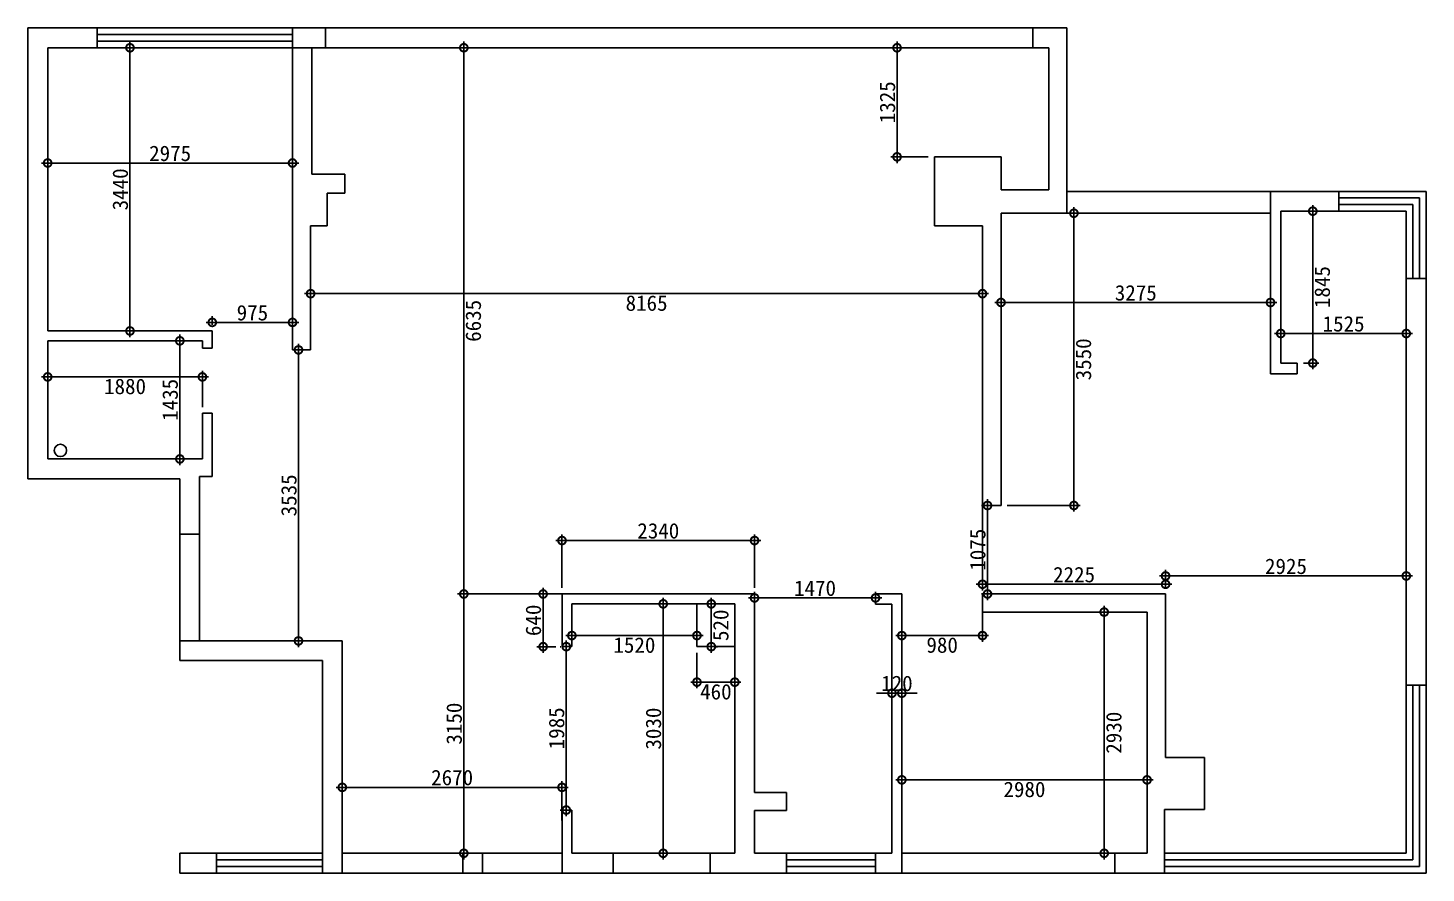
# Model space of a CAD drawing. Header units: millimetres. Extents: x -33522418 to 16198808, y -126322335 to -58690945.
# Drawn here: x -15978006 to -15961016, y -63962426 to -63952161 of the extents above; entities that cross this region are included whole.
import ezdxf

# ---------------------------------------------------------------- set-up
doc = ezdxf.new("R2010")
doc.units = ezdxf.units.MM
doc.header["$LTSCALE"] = 10
doc.header["$PDMODE"] = 3
doc.layers.add('LAYER3', color=4, linetype='Continuous')
doc.styles.get("Standard").update_dxf_attribs({"font": 'simkai.ttf'})
doc.dimstyles.new('75', dxfattribs={"dimscale": 75, "dimtxt": 2.5, "dimasz": 2.5, "dimexe": 1, "dimexo": 1, "dimgap": 0.3, "dimtad": 2, "dimdec": 0, "dimtxsty": 'Standard', "dimblk": 'DOTSMALL', "dimcen": 0.7, "dimdle": 1, "dimclrd": 1, "dimclre": 1, "dimclrt": 2, "dimadec": 0, "dimazin": 0, "dimtfac": 1, "dimtdec": 0, "dimtix": 1, "dimtmove": 2, "dimatfit": 3, "dimldrblk": 'DOTSMALL', "dimfxl": 1, "dimarcsym": 0})

# ---------------------------------------------------------------- blocks, each defined once
blk = doc.blocks.new('_DotSmall')
at = {"color": 0, "linetype": 'ByBlock', "const_width": 0.5}
blk.add_lwpolyline([(-0.0625, 0, 1), (0.0625, 0, 1)], format="xyb", close=True, dxfattribs=at)
blk = doc.blocks.new('*D641')
at = {"color": 1, "lineweight": -2, "transparency": 16777216}
for p, q in [((-15967386, -63959221), (-15967386, -63959616)), ((-15966406, -63959221), (-15966406, -63959616)), ((-15966331, -63959541), (-15967461, -63959541))]:
    blk.add_line(p, q, dxfattribs=at)
at = {"layer": 'Defpoints', "color": 0, "transparency": 16777216}
for p in [(-15967386, -63959146), (-15966406, -63959146), (-15967386, -63959541)]:
    blk.add_point(p, dxfattribs=at)
at = {"color": 1, "lineweight": -2, "transparency": 16777216, "xscale": 187.5, "yscale": 187.5, "zscale": 187.5}
for p, rotation in [((-15967386, -63959541), 179.9999999995644), ((-15966406, -63959541), 359.9999999995644)]:
    blk.add_blockref('_DotSmall', p, dxfattribs=dict(at, rotation=rotation))
at = {"color": 2, "transparency": 16777216, "insert": (-15966896, -63959658), "char_height": 187.5, "attachment_point": 5}
blk.add_mtext('980', dxfattribs=at)
blk = doc.blocks.new('*D642')
at = {"color": 1, "lineweight": -2, "transparency": 16777216}
for p, q in [((-15967506, -63960253), (-15967506, -63960166)), ((-15967386, -63960253), (-15967386, -63960166)), ((-15967506, -63960241), (-15967693, -63960241)), ((-15967506, -63960241), (-15967386, -63960241)), ((-15967386, -63960241), (-15967198, -63960241))]:
    blk.add_line(p, q, dxfattribs=at)
at = {"layer": 'Defpoints', "color": 0, "transparency": 16777216}
for p in [(-15967506, -63960328), (-15967386, -63960241), (-15967386, -63960328)]:
    blk.add_point(p, dxfattribs=at)
at = {"color": 1, "lineweight": -2, "transparency": 16777216, "xscale": 187.5, "yscale": 187.5, "zscale": 187.5}
blk.add_blockref('_DotSmall', (-15967506, -63960241), dxfattribs=at)
at = {"color": 1, "lineweight": -2, "transparency": 16777216, "xscale": 187.5, "yscale": 187.5, "zscale": 187.5, "rotation": 180}
blk.add_blockref('_DotSmall', (-15967386, -63960241), dxfattribs=at)
at = {"color": 2, "transparency": 16777216, "insert": (-15967446, -63960123), "char_height": 187.5, "attachment_point": 5}
blk.add_mtext('120', dxfattribs=at)
blk = doc.blocks.new('*D643')
at = {"color": 1, "lineweight": -2, "transparency": 16777216}
for p, q in [((-15971516, -63958961), (-15971516, -63958312)), ((-15969176, -63958961), (-15969176, -63958312)), ((-15971591, -63958387), (-15969101, -63958387))]:
    blk.add_line(p, q, dxfattribs=at)
at = {"layer": 'Defpoints', "color": 0, "transparency": 16777216}
for p in [(-15969176, -63958387), (-15971516, -63959036), (-15969176, -63959036)]:
    blk.add_point(p, dxfattribs=at)
at = {"color": 1, "lineweight": -2, "transparency": 16777216, "xscale": 187.5, "yscale": 187.5, "zscale": 187.5, "rotation": 180}
blk.add_blockref('_DotSmall', (-15971516, -63958387), dxfattribs=at)
at = {"color": 1, "lineweight": -2, "transparency": 16777216, "xscale": 187.5, "yscale": 187.5, "zscale": 187.5}
blk.add_blockref('_DotSmall', (-15969176, -63958387), dxfattribs=at)
at = {"color": 2, "transparency": 16777216, "insert": (-15970346, -63958270), "char_height": 187.5, "attachment_point": 5}
blk.add_mtext('2340', dxfattribs=at)
blk = doc.blocks.new('*D644')
at = {"color": 1, "lineweight": -2, "transparency": 16777216}
for p, q in [((-15969176, -63959086), (-15969176, -63959009)), ((-15967706, -63959086), (-15967706, -63959009)), ((-15967631, -63959084), (-15969251, -63959084))]:
    blk.add_line(p, q, dxfattribs=at)
at = {"layer": 'Defpoints', "color": 0, "transparency": 16777216}
for p in [(-15969176, -63959084), (-15969176, -63959161), (-15967706, -63959161)]:
    blk.add_point(p, dxfattribs=at)
at = {"color": 1, "lineweight": -2, "transparency": 16777216, "xscale": 187.5, "yscale": 187.5, "zscale": 187.5, "rotation": 180}
blk.add_blockref('_DotSmall', (-15969176, -63959084), dxfattribs=at)
at = {"color": 1, "lineweight": -2, "transparency": 16777216, "xscale": 187.5, "yscale": 187.5, "zscale": 187.5}
blk.add_blockref('_DotSmall', (-15967706, -63959084), dxfattribs=at)
at = {"color": 2, "transparency": 16777216, "insert": (-15968441, -63958967), "char_height": 187.5, "attachment_point": 5}
blk.add_mtext('1470', dxfattribs=at)
blk = doc.blocks.new('*D645')
at = {"color": 1, "lineweight": -2, "transparency": 16777216}
for p, q in [((-15969876, -63959751), (-15969876, -63960182)), ((-15969416, -63959751), (-15969416, -63960182)), ((-15969341, -63960107), (-15969951, -63960107))]:
    blk.add_line(p, q, dxfattribs=at)
at = {"layer": 'Defpoints', "color": 0, "transparency": 16777216}
for p in [(-15969876, -63959676), (-15969416, -63959676), (-15969876, -63960107)]:
    blk.add_point(p, dxfattribs=at)
at = {"color": 1, "lineweight": -2, "transparency": 16777216, "xscale": 187.5, "yscale": 187.5, "zscale": 187.5, "rotation": 180}
blk.add_blockref('_DotSmall', (-15969876, -63960107), dxfattribs=at)
at = {"color": 1, "lineweight": -2, "transparency": 16777216, "xscale": 187.5, "yscale": 187.5, "zscale": 187.5}
blk.add_blockref('_DotSmall', (-15969416, -63960107), dxfattribs=at)
at = {"color": 2, "transparency": 16777216, "insert": (-15969646, -63960225), "char_height": 187.5, "attachment_point": 5}
blk.add_mtext('460', dxfattribs=at)
blk = doc.blocks.new('*D646')
at = {"color": 1, "lineweight": -2, "transparency": 16777216}
for p, q in [((-15969702, -63959751), (-15969702, -63959081)), ((-15969659, -63959156), (-15969627, -63959156)), ((-15969659, -63959676), (-15969627, -63959676))]:
    blk.add_line(p, q, dxfattribs=at)
at = {"layer": 'Defpoints', "color": 0, "transparency": 16777216}
for p in [(-15969734, -63959156), (-15969702, -63959156), (-15969734, -63959676)]:
    blk.add_point(p, dxfattribs=at)
at = {"color": 1, "lineweight": -2, "transparency": 16777216, "xscale": 187.5, "yscale": 187.5, "zscale": 187.5}
for p, rotation in [((-15969702, -63959156), 90), ((-15969702, -63959676), 270)]:
    blk.add_blockref('_DotSmall', p, dxfattribs=dict(at, rotation=rotation))
at = {"color": 2, "transparency": 16777216, "insert": (-15969585, -63959416), "char_height": 187.5, "attachment_point": 5, "rotation": 90}
blk.add_mtext('520', dxfattribs=at)
blk = doc.blocks.new('*D647')
at = {"color": 1, "lineweight": -2, "transparency": 16777216}
for p, q in [((-15971396, -63959231), (-15971396, -63959616)), ((-15969876, -63959231), (-15969876, -63959616)), ((-15969801, -63959541), (-15971471, -63959541))]:
    blk.add_line(p, q, dxfattribs=at)
at = {"layer": 'Defpoints', "color": 0, "transparency": 16777216}
for p in [(-15971396, -63959156), (-15969876, -63959156), (-15971396, -63959541)]:
    blk.add_point(p, dxfattribs=at)
at = {"color": 1, "lineweight": -2, "transparency": 16777216, "xscale": 187.5, "yscale": 187.5, "zscale": 187.5, "rotation": 180}
blk.add_blockref('_DotSmall', (-15971396, -63959541), dxfattribs=at)
at = {"color": 1, "lineweight": -2, "transparency": 16777216, "xscale": 187.5, "yscale": 187.5, "zscale": 187.5}
blk.add_blockref('_DotSmall', (-15969876, -63959541), dxfattribs=at)
at = {"color": 2, "transparency": 16777216, "insert": (-15970636, -63959658), "char_height": 187.5, "attachment_point": 5}
blk.add_mtext('1520', dxfattribs=at)
blk = doc.blocks.new('*D648')
at = {"color": 1, "lineweight": -2, "transparency": 16777216}
for p, q in [((-15971745, -63959751), (-15971745, -63958961)), ((-15971591, -63959036), (-15971820, -63959036)), ((-15971591, -63959676), (-15971820, -63959676))]:
    blk.add_line(p, q, dxfattribs=at)
at = {"layer": 'Defpoints', "color": 0, "transparency": 16777216}
for p in [(-15971745, -63959036), (-15971516, -63959036), (-15971516, -63959676)]:
    blk.add_point(p, dxfattribs=at)
at = {"color": 1, "lineweight": -2, "transparency": 16777216, "xscale": 187.5, "yscale": 187.5, "zscale": 187.5}
for p, rotation in [((-15971745, -63959036), 90), ((-15971745, -63959676), 270)]:
    blk.add_blockref('_DotSmall', p, dxfattribs=dict(at, rotation=rotation))
at = {"color": 2, "transparency": 16777216, "insert": (-15971863, -63959356), "char_height": 187.5, "attachment_point": 5, "rotation": 90}
blk.add_mtext('640', dxfattribs=at)
blk = doc.blocks.new('*D649')
at = {"color": 1, "lineweight": -2, "transparency": 16777216}
for p, q in [((-15971531, -63959676), (-15971539, -63959676)), ((-15971464, -63959601), (-15971464, -63961736)), ((-15971531, -63961661), (-15971539, -63961661))]:
    blk.add_line(p, q, dxfattribs=at)
at = {"layer": 'Defpoints', "color": 0, "transparency": 16777216}
for p in [(-15971456, -63959676), (-15971464, -63961661), (-15971456, -63961661)]:
    blk.add_point(p, dxfattribs=at)
at = {"color": 1, "lineweight": -2, "transparency": 16777216, "xscale": 187.5, "yscale": 187.5, "zscale": 187.5}
for p, rotation in [((-15971464, -63959676), 90), ((-15971464, -63961661), 270)]:
    blk.add_blockref('_DotSmall', p, dxfattribs=dict(at, rotation=rotation))
at = {"color": 2, "transparency": 16777216, "insert": (-15971581, -63960668), "char_height": 187.5, "attachment_point": 5, "rotation": 90}
blk.add_mtext('1985', dxfattribs=at)
blk = doc.blocks.new('*D650')
at = {"color": 1, "lineweight": -2, "transparency": 16777216}
for p, q in [((-15970337, -63959156), (-15970361, -63959156)), ((-15970286, -63959081), (-15970286, -63962261)), ((-15970337, -63962186), (-15970361, -63962186))]:
    blk.add_line(p, q, dxfattribs=at)
at = {"layer": 'Defpoints', "color": 0, "transparency": 16777216}
for p in [(-15970262, -63959156), (-15970286, -63962186), (-15970262, -63962186)]:
    blk.add_point(p, dxfattribs=at)
at = {"color": 1, "lineweight": -2, "transparency": 16777216, "xscale": 187.5, "yscale": 187.5, "zscale": 187.5}
for p, rotation in [((-15970286, -63959156), 90), ((-15970286, -63962186), 270)]:
    blk.add_blockref('_DotSmall', p, dxfattribs=dict(at, rotation=rotation))
at = {"color": 2, "transparency": 16777216, "insert": (-15970404, -63960671), "char_height": 187.5, "attachment_point": 5, "rotation": 90}
blk.add_mtext('3030', dxfattribs=at)
blk = doc.blocks.new('*D820')
at = {"color": 1, "lineweight": -2, "transparency": 16777216}
for p, q in [((-15977841, -63956399), (-15975811, -63956399)), ((-15977766, -63956368), (-15977766, -63956474)), ((-15975886, -63956766), (-15975886, -63956324))]:
    blk.add_line(p, q, dxfattribs=at)
at = {"layer": 'Defpoints', "color": 0, "transparency": 16777216}
for p in [(-15977766, -63956293), (-15975886, -63956399), (-15975886, -63956841)]:
    blk.add_point(p, dxfattribs=at)
at = {"color": 1, "lineweight": -2, "transparency": 16777216, "xscale": 187.5, "yscale": 187.5, "zscale": 187.5, "rotation": 180}
blk.add_blockref('_DotSmall', (-15977766, -63956399), dxfattribs=at)
at = {"color": 1, "lineweight": -2, "transparency": 16777216, "xscale": 187.5, "yscale": 187.5, "zscale": 187.5}
blk.add_blockref('_DotSmall', (-15975886, -63956399), dxfattribs=at)
at = {"color": 2, "transparency": 16777216, "insert": (-15976826, -63956516), "char_height": 187.5, "attachment_point": 5}
blk.add_mtext('1880', dxfattribs=at)
blk = doc.blocks.new('*D821')
at = {"color": 1, "lineweight": -2, "transparency": 16777216}
for p, q in [((-15976126, -63955961), (-15976235, -63955961)), ((-15976160, -63955886), (-15976160, -63957471)), ((-15976126, -63957396), (-15976235, -63957396))]:
    blk.add_line(p, q, dxfattribs=at)
at = {"layer": 'Defpoints', "color": 0, "transparency": 16777216}
for p in [(-15976051, -63955961), (-15976160, -63957396), (-15976051, -63957396)]:
    blk.add_point(p, dxfattribs=at)
at = {"color": 1, "lineweight": -2, "transparency": 16777216, "xscale": 187.5, "yscale": 187.5, "zscale": 187.5}
for p, rotation in [((-15976160, -63955961), 90), ((-15976160, -63957396), 270)]:
    blk.add_blockref('_DotSmall', p, dxfattribs=dict(at, rotation=rotation))
at = {"color": 2, "transparency": 16777216, "insert": (-15976277, -63956678), "char_height": 187.5, "attachment_point": 5, "rotation": 90}
blk.add_mtext('1435', dxfattribs=at)
blk = doc.blocks.new('*D822')
at = {"color": 1, "lineweight": -2, "transparency": 16777216}
for p, q in [((-15975841, -63955737), (-15974716, -63955737)), ((-15975766, -63955766), (-15975766, -63955662)), ((-15974791, -63955766), (-15974791, -63955662))]:
    blk.add_line(p, q, dxfattribs=at)
at = {"layer": 'Defpoints', "color": 0, "transparency": 16777216}
for p in [(-15974791, -63955737), (-15975766, -63955841), (-15974791, -63955841)]:
    blk.add_point(p, dxfattribs=at)
at = {"color": 1, "lineweight": -2, "transparency": 16777216, "xscale": 187.5, "yscale": 187.5, "zscale": 187.5, "rotation": 180}
blk.add_blockref('_DotSmall', (-15975766, -63955737), dxfattribs=at)
at = {"color": 1, "lineweight": -2, "transparency": 16777216, "xscale": 187.5, "yscale": 187.5, "zscale": 187.5}
blk.add_blockref('_DotSmall', (-15974791, -63955737), dxfattribs=at)
at = {"color": 2, "transparency": 16777216, "insert": (-15975278, -63955621), "char_height": 187.5, "attachment_point": 5}
blk.add_mtext('975', dxfattribs=at)
blk = doc.blocks.new('*D823')
at = {"color": 1, "lineweight": -2, "transparency": 16777216}
for p, q in [((-15974646, -63956071), (-15974793, -63956071)), ((-15974718, -63955996), (-15974718, -63959681)), ((-15974646, -63959606), (-15974793, -63959606))]:
    blk.add_line(p, q, dxfattribs=at)
at = {"layer": 'Defpoints', "color": 0, "transparency": 16777216}
for p in [(-15974571, -63956071), (-15974718, -63959606), (-15974571, -63959606)]:
    blk.add_point(p, dxfattribs=at)
at = {"color": 1, "lineweight": -2, "transparency": 16777216, "xscale": 187.5, "yscale": 187.5, "zscale": 187.5}
for p, rotation in [((-15974718, -63956071), 90), ((-15974718, -63959606), 270)]:
    blk.add_blockref('_DotSmall', p, dxfattribs=dict(at, rotation=rotation))
at = {"color": 2, "transparency": 16777216, "insert": (-15974834, -63957838), "char_height": 187.5, "attachment_point": 5, "rotation": 90}
blk.add_mtext('3535', dxfattribs=at)
blk = doc.blocks.new('*D824')
at = {"color": 1, "lineweight": -2, "transparency": 16777216}
for p, q in [((-15974646, -63955388), (-15966331, -63955388)), ((-15974571, -63955393), (-15974571, -63955463)), ((-15966406, -63955393), (-15966406, -63955463))]:
    blk.add_line(p, q, dxfattribs=at)
at = {"layer": 'Defpoints', "color": 0, "transparency": 16777216}
for p in [(-15974571, -63955318), (-15966406, -63955318), (-15966406, -63955388)]:
    blk.add_point(p, dxfattribs=at)
at = {"color": 1, "lineweight": -2, "transparency": 16777216, "xscale": 187.5, "yscale": 187.5, "zscale": 187.5, "rotation": 180}
blk.add_blockref('_DotSmall', (-15974571, -63955388), dxfattribs=at)
at = {"color": 1, "lineweight": -2, "transparency": 16777216, "xscale": 187.5, "yscale": 187.5, "zscale": 187.5}
blk.add_blockref('_DotSmall', (-15966406, -63955388), dxfattribs=at)
at = {"color": 2, "transparency": 16777216, "insert": (-15970488, -63955504), "char_height": 187.5, "attachment_point": 5}
blk.add_mtext('8165', dxfattribs=at)
blk = doc.blocks.new('*D825')
at = {"color": 1, "lineweight": -2, "transparency": 16777216}
for p, q in [((-15972709, -63952326), (-15972709, -63959111)), ((-15973220, -63952401), (-15972634, -63952401)), ((-15970964, -63959036), (-15972784, -63959036))]:
    blk.add_line(p, q, dxfattribs=at)
at = {"layer": 'Defpoints', "color": 0, "transparency": 16777216}
for p in [(-15973295, -63952401), (-15972709, -63959036), (-15970889, -63959036)]:
    blk.add_point(p, dxfattribs=at)
at = {"color": 1, "lineweight": -2, "transparency": 16777216, "xscale": 187.5, "yscale": 187.5, "zscale": 187.5}
for p, rotation in [((-15972709, -63952401), 90), ((-15972709, -63959036), 270)]:
    blk.add_blockref('_DotSmall', p, dxfattribs=dict(at, rotation=rotation))
at = {"color": 2, "transparency": 16777216, "insert": (-15972593, -63955718), "char_height": 187.5, "attachment_point": 5, "rotation": 90}
blk.add_mtext('6635', dxfattribs=at)
blk = doc.blocks.new('*D826')
at = {"color": 1, "lineweight": -2, "transparency": 16777216}
for p, q in [((-15972709, -63958961), (-15972709, -63962261)), ((-15970964, -63959036), (-15972784, -63959036)), ((-15972784, -63962186), (-15972784, -63962186))]:
    blk.add_line(p, q, dxfattribs=at)
at = {"layer": 'Defpoints', "color": 0, "transparency": 16777216}
for p in [(-15970889, -63959036), (-15972709, -63962186), (-15972709, -63962186)]:
    blk.add_point(p, dxfattribs=at)
at = {"color": 1, "lineweight": -2, "transparency": 16777216, "xscale": 187.5, "yscale": 187.5, "zscale": 187.5}
for p, rotation in [((-15972709, -63959036), 90), ((-15972709, -63962186), 270)]:
    blk.add_blockref('_DotSmall', p, dxfattribs=dict(at, rotation=rotation))
at = {"color": 2, "transparency": 16777216, "insert": (-15972826, -63960611), "char_height": 187.5, "attachment_point": 5, "rotation": 90}
blk.add_mtext('3150', dxfattribs=at)
blk = doc.blocks.new('*D827')
at = {"color": 1, "lineweight": -2, "transparency": 16777216}
for p, q in [((-15967386, -63961112), (-15967386, -63961369)), ((-15964406, -63961112), (-15964406, -63961369)), ((-15967461, -63961294), (-15964331, -63961294))]:
    blk.add_line(p, q, dxfattribs=at)
at = {"layer": 'Defpoints', "color": 0, "transparency": 16777216}
for p in [(-15967386, -63961037), (-15964406, -63961037), (-15964406, -63961294)]:
    blk.add_point(p, dxfattribs=at)
at = {"color": 1, "lineweight": -2, "transparency": 16777216, "xscale": 187.5, "yscale": 187.5, "zscale": 187.5, "rotation": 180}
blk.add_blockref('_DotSmall', (-15967386, -63961294), dxfattribs=at)
at = {"color": 1, "lineweight": -2, "transparency": 16777216, "xscale": 187.5, "yscale": 187.5, "zscale": 187.5}
blk.add_blockref('_DotSmall', (-15964406, -63961294), dxfattribs=at)
at = {"color": 2, "transparency": 16777216, "insert": (-15965896, -63961411), "char_height": 187.5, "attachment_point": 5}
blk.add_mtext('2980', dxfattribs=at)
blk = doc.blocks.new('*D828')
at = {"color": 1, "lineweight": -2, "transparency": 16777216}
for p, q in [((-15964927, -63959181), (-15964927, -63962261)), ((-15964880, -63959256), (-15964852, -63959256)), ((-15964880, -63962186), (-15964852, -63962186))]:
    blk.add_line(p, q, dxfattribs=at)
at = {"layer": 'Defpoints', "color": 0, "transparency": 16777216}
for p in [(-15964955, -63959256), (-15964955, -63962186), (-15964927, -63962186)]:
    blk.add_point(p, dxfattribs=at)
at = {"color": 1, "lineweight": -2, "transparency": 16777216, "xscale": 187.5, "yscale": 187.5, "zscale": 187.5}
for p, rotation in [((-15964927, -63959256), 90), ((-15964927, -63962186), 270)]:
    blk.add_blockref('_DotSmall', p, dxfattribs=dict(at, rotation=rotation))
at = {"color": 2, "transparency": 16777216, "insert": (-15964809, -63960721), "char_height": 187.5, "attachment_point": 5, "rotation": 90}
blk.add_mtext('2930', dxfattribs=at)
blk = doc.blocks.new('*D829')
at = {"color": 1, "lineweight": -2, "transparency": 16777216}
for p, q in [((-15964256, -63958817), (-15961181, -63958817)), ((-15964181, -63958961), (-15964181, -63958742)), ((-15961256, -63958961), (-15961256, -63958742))]:
    blk.add_line(p, q, dxfattribs=at)
at = {"layer": 'Defpoints', "color": 0, "transparency": 16777216}
for p in [(-15961256, -63958817), (-15964181, -63959036), (-15961256, -63959036)]:
    blk.add_point(p, dxfattribs=at)
at = {"color": 1, "lineweight": -2, "transparency": 16777216, "xscale": 187.5, "yscale": 187.5, "zscale": 187.5, "rotation": 180}
blk.add_blockref('_DotSmall', (-15964181, -63958817), dxfattribs=at)
at = {"color": 1, "lineweight": -2, "transparency": 16777216, "xscale": 187.5, "yscale": 187.5, "zscale": 187.5}
blk.add_blockref('_DotSmall', (-15961256, -63958817), dxfattribs=at)
at = {"color": 2, "transparency": 16777216, "insert": (-15962718, -63958701), "char_height": 187.5, "attachment_point": 5}
blk.add_mtext('2925', dxfattribs=at)
blk = doc.blocks.new('*D830')
at = {"color": 1, "lineweight": -2, "transparency": 16777216}
for p, q in [((-15962856, -63955872), (-15961181, -63955872)), ((-15962781, -63956044), (-15962781, -63955797)), ((-15961256, -63956044), (-15961256, -63955797))]:
    blk.add_line(p, q, dxfattribs=at)
at = {"layer": 'Defpoints', "color": 0, "transparency": 16777216}
for p in [(-15961256, -63955872), (-15962781, -63956119), (-15961256, -63956119)]:
    blk.add_point(p, dxfattribs=at)
at = {"color": 1, "lineweight": -2, "transparency": 16777216, "xscale": 187.5, "yscale": 187.5, "zscale": 187.5, "rotation": 180}
blk.add_blockref('_DotSmall', (-15962781, -63955872), dxfattribs=at)
at = {"color": 1, "lineweight": -2, "transparency": 16777216, "xscale": 187.5, "yscale": 187.5, "zscale": 187.5}
blk.add_blockref('_DotSmall', (-15961256, -63955872), dxfattribs=at)
at = {"color": 2, "transparency": 16777216, "insert": (-15962018, -63955756), "char_height": 187.5, "attachment_point": 5}
blk.add_mtext('1525', dxfattribs=at)
blk = doc.blocks.new('*D831')
at = {"color": 1, "lineweight": -2, "transparency": 16777216}
for p, q in [((-15962559, -63954386), (-15962317, -63954386)), ((-15962392, -63954311), (-15962392, -63956306)), ((-15962506, -63956231), (-15962317, -63956231))]:
    blk.add_line(p, q, dxfattribs=at)
at = {"layer": 'Defpoints', "color": 0, "transparency": 16777216}
for p in [(-15962634, -63954386), (-15962581, -63956231), (-15962392, -63956231)]:
    blk.add_point(p, dxfattribs=at)
at = {"color": 1, "lineweight": -2, "transparency": 16777216, "xscale": 187.5, "yscale": 187.5, "zscale": 187.5}
for p, rotation in [((-15962392, -63954386), 90), ((-15962392, -63956231), 270)]:
    blk.add_blockref('_DotSmall', p, dxfattribs=dict(at, rotation=rotation))
at = {"color": 2, "transparency": 16777216, "insert": (-15962276, -63955308), "char_height": 187.5, "attachment_point": 5, "rotation": 90}
blk.add_mtext('1845', dxfattribs=at)
blk = doc.blocks.new('*D832')
at = {"color": 1, "lineweight": -2, "transparency": 16777216}
for p, q in [((-15966181, -63955723), (-15966181, -63955420)), ((-15962906, -63955723), (-15962906, -63955420)), ((-15966256, -63955495), (-15962831, -63955495))]:
    blk.add_line(p, q, dxfattribs=at)
at = {"layer": 'Defpoints', "color": 0, "transparency": 16777216}
for p in [(-15962906, -63955495), (-15966181, -63955798), (-15962906, -63955798)]:
    blk.add_point(p, dxfattribs=at)
at = {"color": 1, "lineweight": -2, "transparency": 16777216, "xscale": 187.5, "yscale": 187.5, "zscale": 187.5, "rotation": 180}
blk.add_blockref('_DotSmall', (-15966181, -63955495), dxfattribs=at)
at = {"color": 1, "lineweight": -2, "transparency": 16777216, "xscale": 187.5, "yscale": 187.5, "zscale": 187.5}
blk.add_blockref('_DotSmall', (-15962906, -63955495), dxfattribs=at)
at = {"color": 2, "transparency": 16777216, "insert": (-15964543, -63955379), "char_height": 187.5, "attachment_point": 5}
blk.add_mtext('3275', dxfattribs=at)
blk = doc.blocks.new('*D833')
at = {"color": 1, "lineweight": -2, "transparency": 16777216}
for p, q in [((-15966106, -63954411), (-15965220, -63954411)), ((-15965295, -63954336), (-15965295, -63958036)), ((-15966106, -63957961), (-15965220, -63957961))]:
    blk.add_line(p, q, dxfattribs=at)
at = {"layer": 'Defpoints', "color": 0, "transparency": 16777216}
for p in [(-15966181, -63954411), (-15966181, -63957961), (-15965295, -63957961)]:
    blk.add_point(p, dxfattribs=at)
at = {"color": 1, "lineweight": -2, "transparency": 16777216, "xscale": 187.5, "yscale": 187.5, "zscale": 187.5}
for p, rotation in [((-15965295, -63954411), 90), ((-15965295, -63957961), 270)]:
    blk.add_blockref('_DotSmall', p, dxfattribs=dict(at, rotation=rotation))
at = {"color": 2, "transparency": 16777216, "insert": (-15965178, -63956186), "char_height": 187.5, "attachment_point": 5, "rotation": 90}
blk.add_mtext('3550', dxfattribs=at)
blk = doc.blocks.new('*D834')
at = {"color": 1, "lineweight": -2, "transparency": 16777216}
for p, q in [((-15966256, -63957961), (-15966420, -63957961)), ((-15966345, -63957886), (-15966345, -63959111)), ((-15966256, -63959036), (-15966420, -63959036))]:
    blk.add_line(p, q, dxfattribs=at)
at = {"layer": 'Defpoints', "color": 0, "transparency": 16777216}
for p in [(-15966181, -63957961), (-15966345, -63959036), (-15966181, -63959036)]:
    blk.add_point(p, dxfattribs=at)
at = {"color": 1, "lineweight": -2, "transparency": 16777216, "xscale": 187.5, "yscale": 187.5, "zscale": 187.5}
for p, rotation in [((-15966345, -63957961), 90), ((-15966345, -63959036), 270)]:
    blk.add_blockref('_DotSmall', p, dxfattribs=dict(at, rotation=rotation))
at = {"color": 2, "transparency": 16777216, "insert": (-15966462, -63958498), "char_height": 187.5, "attachment_point": 5, "rotation": 90}
blk.add_mtext('1075', dxfattribs=at)
blk = doc.blocks.new('*D835')
at = {"color": 1, "lineweight": -2, "transparency": 16777216}
for p, q in [((-15966406, -63957698), (-15966406, -63958993)), ((-15964181, -63958961), (-15964181, -63958843)), ((-15964106, -63958918), (-15966481, -63958918))]:
    blk.add_line(p, q, dxfattribs=at)
at = {"layer": 'Defpoints', "color": 0, "transparency": 16777216}
for p in [(-15966406, -63957623), (-15966406, -63958918), (-15964181, -63959036)]:
    blk.add_point(p, dxfattribs=at)
at = {"color": 1, "lineweight": -2, "transparency": 16777216, "xscale": 187.5, "yscale": 187.5, "zscale": 187.5, "rotation": 180}
blk.add_blockref('_DotSmall', (-15966406, -63958918), dxfattribs=at)
at = {"color": 1, "lineweight": -2, "transparency": 16777216, "xscale": 187.5, "yscale": 187.5, "zscale": 187.5}
blk.add_blockref('_DotSmall', (-15964181, -63958918), dxfattribs=at)
at = {"color": 2, "transparency": 16777216, "insert": (-15965293, -63958802), "char_height": 187.5, "attachment_point": 5}
blk.add_mtext('2225', dxfattribs=at)
blk = doc.blocks.new('*D836')
at = {"color": 1, "lineweight": -2, "transparency": 16777216}
for p, q in [((-15967444, -63953801), (-15967444, -63952326)), ((-15967066, -63952401), (-15967519, -63952401)), ((-15967066, -63953726), (-15967519, -63953726))]:
    blk.add_line(p, q, dxfattribs=at)
at = {"layer": 'Defpoints', "color": 0, "transparency": 16777216}
for p in [(-15967444, -63952401), (-15966991, -63952401), (-15966991, -63953726)]:
    blk.add_point(p, dxfattribs=at)
at = {"color": 1, "lineweight": -2, "transparency": 16777216, "xscale": 187.5, "yscale": 187.5, "zscale": 187.5}
for p, rotation in [((-15967444, -63952401), 90), ((-15967444, -63953726), 270)]:
    blk.add_blockref('_DotSmall', p, dxfattribs=dict(at, rotation=rotation))
at = {"color": 2, "transparency": 16777216, "insert": (-15967560, -63953063), "char_height": 187.5, "attachment_point": 5, "rotation": 90}
blk.add_mtext('1325', dxfattribs=at)
blk = doc.blocks.new('*D837')
at = {"color": 1, "lineweight": -2, "transparency": 16777216}
for p, q in [((-15974261, -63961385), (-15971441, -63961385)), ((-15974186, -63961603), (-15974186, -63961310)), ((-15971516, -63961786), (-15971516, -63961310))]:
    blk.add_line(p, q, dxfattribs=at)
at = {"layer": 'Defpoints', "color": 0, "transparency": 16777216}
for p in [(-15971516, -63961385), (-15974186, -63961678), (-15971516, -63961861)]:
    blk.add_point(p, dxfattribs=at)
at = {"color": 1, "lineweight": -2, "transparency": 16777216, "xscale": 187.5, "yscale": 187.5, "zscale": 187.5, "rotation": 180}
blk.add_blockref('_DotSmall', (-15974186, -63961385), dxfattribs=at)
at = {"color": 1, "lineweight": -2, "transparency": 16777216, "xscale": 187.5, "yscale": 187.5, "zscale": 187.5}
blk.add_blockref('_DotSmall', (-15971516, -63961385), dxfattribs=at)
at = {"color": 2, "transparency": 16777216, "insert": (-15972851, -63961267), "char_height": 187.5, "attachment_point": 5}
blk.add_mtext('2670', dxfattribs=at)
blk = doc.blocks.new('*D838')
at = {"color": 1, "lineweight": -2, "transparency": 16777216}
for p, q in [((-15977766, -63954046), (-15977766, -63953726)), ((-15974791, -63954046), (-15974791, -63953726)), ((-15977841, -63953801), (-15974716, -63953801))]:
    blk.add_line(p, q, dxfattribs=at)
at = {"layer": 'Defpoints', "color": 0, "transparency": 16777216}
for p in [(-15974791, -63953801), (-15977766, -63954121), (-15974791, -63954121)]:
    blk.add_point(p, dxfattribs=at)
at = {"color": 1, "lineweight": -2, "transparency": 16777216, "xscale": 187.5, "yscale": 187.5, "zscale": 187.5, "rotation": 180}
blk.add_blockref('_DotSmall', (-15977766, -63953801), dxfattribs=at)
at = {"color": 1, "lineweight": -2, "transparency": 16777216, "xscale": 187.5, "yscale": 187.5, "zscale": 187.5}
blk.add_blockref('_DotSmall', (-15974791, -63953801), dxfattribs=at)
at = {"color": 2, "transparency": 16777216, "insert": (-15976278, -63953685), "char_height": 187.5, "attachment_point": 5}
blk.add_mtext('2975', dxfattribs=at)
blk = doc.blocks.new('*D839')
at = {"color": 1, "lineweight": -2, "transparency": 16777216}
for p, q in [((-15976766, -63955916), (-15976766, -63952326)), ((-15976841, -63952401), (-15976841, -63952401)), ((-15976841, -63955841), (-15976841, -63955841))]:
    blk.add_line(p, q, dxfattribs=at)
at = {"layer": 'Defpoints', "color": 0, "transparency": 16777216}
for p in [(-15976766, -63952401), (-15976766, -63952401), (-15976766, -63955841)]:
    blk.add_point(p, dxfattribs=at)
at = {"color": 1, "lineweight": -2, "transparency": 16777216, "xscale": 187.5, "yscale": 187.5, "zscale": 187.5}
for p, rotation in [((-15976766, -63952401), 90), ((-15976766, -63955841), 270)]:
    blk.add_blockref('_DotSmall', p, dxfattribs=dict(at, rotation=rotation))
at = {"color": 2, "transparency": 16777216, "insert": (-15976883, -63954121), "char_height": 187.5, "attachment_point": 5, "rotation": 90}
blk.add_mtext('3440', dxfattribs=at)

msp = doc.modelspace()

# ---------------------------------------------------------------- linework, layer by layer
for p, q in [((-15978005.8, -63957635.6), (-15978005.8, -63952160.6)), ((-15978005.8, -63952160.6), (-15977165.8, -63952160.6)), ((-15977165.8, -63952400.6), (-15977165.8, -63952160.6)), ((-15974790.8, -63952400.6), (-15974790.8, -63952160.6)), ((-15974790.8, -63952160.6), (-15965380.8, -63952160.6)), ((-15965795.8, -63952400.6), (-15965795.8, -63952160.6)), ((-15965380.8, -63954145.6), (-15965380.8, -63952160.6)), ((-15977765.8, -63955840.6), (-15977765.8, -63952400.6)), ((-15977765.8, -63952400.6), (-15977165.8, -63952400.6)), ((-15974790.8, -63952400.6), (-15974790.8, -63956070.6)), ((-15974555.8, -63953935.6), (-15974555.8, -63952400.6)), ((-15974555.8, -63952400.6), (-15965600.8, -63952400.6)), ((-15965600.8, -63952400.6), (-15965600.8, -63954125.6)), ((-15966180.8, -63953725.6), (-15966990.8, -63953725.6)), ((-15966990.8, -63953725.6), (-15966990.8, -63954565.6)), ((-15966180.8, -63954125.6), (-15966180.8, -63953725.6)), ((-15974155.8, -63953935.6), (-15974555.8, -63953935.6)), ((-15974155.8, -63954165.6), (-15974155.8, -63953935.6)), ((-15974370.8, -63954565.6), (-15974370.8, -63954165.6)), ((-15974370.8, -63954165.6), (-15974155.8, -63954165.6)), ((-15965600.8, -63954125.6), (-15966180.8, -63954125.6)), ((-15965380.8, -63954410.6), (-15965380.8, -63954145.6)), ((-15962905.8, -63954410.6), (-15962905.8, -63954145.6)), ((-15962075.8, -63954145.6), (-15962905.8, -63954145.6)), ((-15962075.8, -63954385.6), (-15962075.8, -63954145.6)), ((-15966180.8, -63957960.6), (-15966180.8, -63954410.6)), ((-15966180.8, -63954410.6), (-15965380.8, -63954410.6)), ((-15965380.8, -63954410.6), (-15962905.8, -63954410.6)), ((-15962905.8, -63954410.6), (-15962905.8, -63956360.6)), ((-15962780.8, -63956230.6), (-15962780.8, -63954385.6)), ((-15962780.8, -63954385.6), (-15962075.8, -63954385.6)), ((-15974570.8, -63956070.6), (-15974570.8, -63954565.6)), ((-15974570.8, -63954565.6), (-15974370.8, -63954565.6)), ((-15966990.8, -63954565.6), (-15966405.8, -63954565.6)), ((-15966405.8, -63954565.6), (-15966405.8, -63957960.6)), ((-15961255.8, -63955205.6), (-15961015.8, -63955205.6)), ((-15961255.8, -63955205.6), (-15961255.8, -63960145.6)), ((-15961015.8, -63955205.6), (-15961015.8, -63960145.6)), ((-15975765.8, -63955840.6), (-15977765.8, -63955840.6)), ((-15977765.8, -63957395.6), (-15977765.8, -63955960.6)), ((-15977765.8, -63955960.6), (-15975885.8, -63955960.6)), ((-15975885.8, -63955960.6), (-15975885.8, -63956050.6)), ((-15975765.8, -63956050.6), (-15975765.8, -63955840.6)), ((-15975765.8, -63956050.6), (-15975885.8, -63956050.6)), ((-15974790.8, -63956070.6), (-15974570.8, -63956070.6)), ((-15962580.8, -63956230.6), (-15962780.8, -63956230.6)), ((-15962580.8, -63956360.6), (-15962580.8, -63956230.6)), ((-15962905.8, -63956360.6), (-15962580.8, -63956360.6)), ((-15975765.8, -63956840.6), (-15975885.8, -63956840.6)), ((-15975885.8, -63956840.6), (-15975885.8, -63957395.6)), ((-15975765.8, -63957610.6), (-15975765.8, -63956840.6)), ((-15975885.8, -63957395.6), (-15977765.8, -63957395.6)), ((-15976160.8, -63957635.6), (-15978005.8, -63957635.6)), ((-15976160.8, -63958310.6), (-15976160.8, -63957635.6)), ((-15975920.8, -63958310.6), (-15975920.8, -63957610.6)), ((-15975920.8, -63957610.6), (-15975765.8, -63957610.6)), ((-15966405.8, -63957960.6), (-15966180.8, -63957960.6)), ((-15975920.8, -63958310.6), (-15976160.8, -63958310.6)), ((-15969175.8, -63959035.6), (-15971515.8, -63959035.6)), ((-15971515.8, -63959035.6), (-15971515.8, -63959675.6)), ((-15971395.8, -63959155.6), (-15971395.8, -63959675.6)), ((-15969415.8, -63959155.6), (-15971395.8, -63959155.6)), ((-15969875.8, -63959155.6), (-15969875.8, -63959675.6)), ((-15969415.8, -63959155.6), (-15969415.8, -63962185.6)), ((-15969175.8, -63959035.6), (-15969175.8, -63961445.6)), ((-15967385.8, -63959035.6), (-15967705.8, -63959035.6)), ((-15967705.8, -63959035.6), (-15967705.8, -63959160.6)), ((-15967505.8, -63959160.6), (-15967705.8, -63959160.6)), ((-15967505.8, -63959160.6), (-15967505.8, -63962185.6)), ((-15967385.8, -63959035.6), (-15967385.8, -63962425.6)), ((-15964180.8, -63959035.6), (-15966405.8, -63959035.6)), ((-15966405.8, -63959035.6), (-15966405.8, -63959255.6)), ((-15964180.8, -63961020.6), (-15964180.8, -63959035.6)), ((-15966405.8, -63959255.6), (-15964405.8, -63959255.6)), ((-15964405.8, -63959255.6), (-15964405.8, -63962185.6)), ((-15976160.8, -63959605.6), (-15974185.8, -63959605.6)), ((-15976160.8, -63959605.6), (-15976160.8, -63959845.6)), ((-15974185.8, -63959605.6), (-15974185.8, -63962425.6)), ((-15971395.8, -63959675.6), (-15971515.8, -63959675.6)), ((-15969415.8, -63959675.6), (-15969875.8, -63959675.6)), ((-15976160.8, -63959845.6), (-15974425.8, -63959845.6)), ((-15974425.8, -63959845.6), (-15974425.8, -63962425.6)), ((-15961255.8, -63960145.6), (-15961015.8, -63960145.6)), ((-15963709.6, -63961020.6), (-15964180.8, -63961020.6)), ((-15963709.6, -63961655.6), (-15963709.6, -63961020.6)), ((-15969175.8, -63961445.6), (-15968785.8, -63961445.6)), ((-15968785.8, -63961445.6), (-15968785.8, -63961665.6)), ((-15971395.8, -63961660.6), (-15971515.8, -63961660.6)), ((-15971515.8, -63961660.6), (-15971515.8, -63962425.6)), ((-15971395.8, -63961660.6), (-15971395.8, -63962185.6)), ((-15969175.8, -63961665.6), (-15968785.8, -63961665.6)), ((-15969175.8, -63961665.6), (-15969175.8, -63962185.6)), ((-15964194.6, -63961655.6), (-15963709.6, -63961655.6)), ((-15975715.8, -63962185.6), (-15976160.8, -63962185.6)), ((-15976160.8, -63962185.6), (-15976160.8, -63962425.6)), ((-15975715.8, -63962185.6), (-15975715.8, -63962425.6)), ((-15971395.8, -63962185.6), (-15970895.8, -63962185.6)), ((-15970895.8, -63962185.6), (-15970895.8, -63962425.6)), ((-15969715.8, -63962185.6), (-15969715.8, -63962425.6)), ((-15969715.8, -63962185.6), (-15969415.8, -63962185.6)), ((-15968785.8, -63962185.6), (-15969175.8, -63962185.6)), ((-15968785.8, -63962185.6), (-15968785.8, -63962425.6)), ((-15967505.8, -63962185.6), (-15967705.8, -63962185.6)), ((-15967705.8, -63962185.6), (-15967705.8, -63962425.6)), ((-15964795.8, -63962185.6), (-15967385.8, -63962185.6)), ((-15964405.8, -63962185.6), (-15964795.8, -63962185.6)), ((-15964795.8, -63962185.6), (-15964795.8, -63962425.6)), ((-15975715.8, -63962425.6), (-15976160.8, -63962425.6)), ((-15974185.8, -63962425.6), (-15974425.8, -63962425.6)), ((-15970895.8, -63962425.6), (-15971515.8, -63962425.6)), ((-15968785.8, -63962425.6), (-15969715.8, -63962425.6)), ((-15967385.8, -63962425.6), (-15967705.8, -63962425.6)), ((-15964795.8, -63962425.6), (-15967385.8, -63962425.6)), ((-15964180.8, -63962425.6), (-15964795.8, -63962425.6))]:
    msp.add_line(p, q)
at = {"color": 3}
for p, q in [((-15977165.8, -63952160.6), (-15974790.8, -63952160.6)), ((-15977165.8, -63952240.6), (-15974790.8, -63952240.6)), ((-15977165.8, -63952320.6), (-15974790.8, -63952320.6)), ((-15977165.8, -63952400.6), (-15974790.8, -63952400.6)), ((-15962905.8, -63954145.6), (-15965380.8, -63954145.6)), ((-15962075.8, -63954145.6), (-15961015.8, -63954145.6)), ((-15962075.8, -63954225.6), (-15961095.8, -63954225.6)), ((-15961095.8, -63955205.6), (-15961095.8, -63954225.6)), ((-15961015.8, -63955205.6), (-15961015.8, -63954145.6)), ((-15962075.8, -63954305.6), (-15961175.8, -63954305.6)), ((-15962075.8, -63954385.6), (-15961255.8, -63954385.6)), ((-15961255.8, -63955205.6), (-15961255.8, -63954385.6)), ((-15961175.8, -63955205.6), (-15961175.8, -63954305.6)), ((-15976160.8, -63958310.6), (-15976160.8, -63959605.6)), ((-15975920.8, -63958310.6), (-15975920.8, -63959605.6)), ((-15964194.6, -63961655.6), (-15964194.6, -63962425.6)), ((-15975715.8, -63962185.6), (-15974425.8, -63962185.6)), ((-15968785.8, -63962185.6), (-15967705.8, -63962185.6)), ((-15975715.8, -63962265.6), (-15974425.8, -63962265.6)), ((-15975715.8, -63962345.6), (-15974425.8, -63962345.6)), ((-15968785.8, -63962265.6), (-15967705.8, -63962265.6)), ((-15968785.8, -63962345.6), (-15967705.8, -63962345.6)), ((-15975715.8, -63962425.6), (-15974425.8, -63962425.6)), ((-15968785.8, -63962425.6), (-15967705.8, -63962425.6))]:
    msp.add_line(p, q, dxfattribs=at)
msp.add_lwpolyline([(-15974790.8, -63952400.6), (-15974391.6, -63952400.6), (-15974391.6, -63952160.6), (-15974790.8, -63952160.6)], close=True, dxfattribs=at)
msp.add_lwpolyline([(-15972480.8, -63962185.6), (-15972480.8, -63962425.6), (-15972720.8, -63962425.6), (-15972720.8, -63962185.6)], close=True)
msp.add_circle((-15977611.4, -63957292), 75.7, dxfattribs=at)
at = {"layer": 'LAYER3'}
for p, q in [((-15961255.8, -63960145.6), (-15961255.8, -63962185.6)), ((-15961175.8, -63960145.6), (-15961175.8, -63962265.6)), ((-15961095.8, -63960145.6), (-15961095.8, -63962345.6)), ((-15961015.8, -63960145.6), (-15961015.8, -63962425.6)), ((-15972720.8, -63962185.6), (-15974185.8, -63962185.6)), ((-15972480.8, -63962185.6), (-15971515.8, -63962185.6)), ((-15969715.8, -63962185.6), (-15970895.8, -63962185.6)), ((-15961255.8, -63962185.6), (-15964194.6, -63962185.6)), ((-15961175.8, -63962265.6), (-15964194.6, -63962265.6)), ((-15961095.8, -63962345.6), (-15964194.6, -63962345.6)), ((-15972720.8, -63962425.6), (-15974185.8, -63962425.6)), ((-15972480.8, -63962425.6), (-15971515.8, -63962425.6)), ((-15969715.8, -63962425.6), (-15970895.8, -63962425.6)), ((-15961015.8, -63962425.6), (-15964194.6, -63962425.6))]:
    msp.add_line(p, q, dxfattribs=at)

# ---------------------------------------------------------------- dimensions: what is measured, and where the dimension line sits
at = {"color": 3}
for base, p1, p2, picture, middle in [((-15976765.8, -63952400.6), (-15976765.8, -63955840.6), (-15976765.8, -63952400.6), '*D839', (-15976883.1, -63954120.6)), ((-15972708.9, -63959035.6), (-15973294.6, -63952400.6), (-15970889.4, -63959035.6), '*D825', (-15972592.7, -63955718.1)), ((-15967444.1, -63952400.6), (-15966990.8, -63953725.6), (-15966990.8, -63952400.6), '*D836', (-15967560.3, -63953063.1)), ((-15965294.8, -63957960.6), (-15966180.8, -63954410.6), (-15966180.8, -63957960.6), '*D833', (-15965177.5, -63956185.6)), ((-15962392.1, -63956230.6), (-15962633.8, -63954385.6), (-15962580.8, -63956230.6), '*D831', (-15962275.9, -63955308.1)), ((-15976160.4, -63957395.6), (-15976051.2, -63955960.6), (-15976051.2, -63957395.6), '*D821', (-15976276.6, -63956678.1)), ((-15974717.6, -63959605.6), (-15974570.8, -63956070.6), (-15974570.8, -63959605.6), '*D823', (-15974833.8, -63957838.1)), ((-15966344.9, -63959035.6), (-15966180.8, -63957960.6), (-15966180.8, -63959035.6), '*D834', (-15966462.2, -63958498.1)), ((-15972708.9, -63962185.6), (-15970889.4, -63959035.6), (-15972708.9, -63962185.6), '*D826', (-15972826.2, -63960610.6)), ((-15964926.6, -63962185.6), (-15964955.1, -63959255.6), (-15964955.1, -63962185.6), '*D828', (-15964809.3, -63960720.6))]:
    dim = msp.add_linear_dim(base=base, p1=p1, p2=p2, angle=90, dimstyle='75', dxfattribs=at)
    dim.commit()
    dim.dimension.update_dxf_attribs({"geometry": picture, "text_midpoint": middle})
for base, p1, p2, picture, middle in [((-15974790.8, -63953801.3), (-15977765.8, -63954120.6), (-15974790.8, -63954120.6), '*D838', (-15976278.3, -63953685.1)), ((-15962905.8, -63955495.1), (-15966180.8, -63955798.2), (-15962905.8, -63955798.2), '*D832', (-15964543.3, -63955378.8)), ((-15966405.8, -63955388.1), (-15974570.8, -63955318.1), (-15966405.8, -63955318.1), '*D824', (-15970488.3, -63955504.4)), ((-15974790.8, -63955737.5), (-15975765.8, -63955840.6), (-15974790.8, -63955840.6), '*D822', (-15975278.3, -63955621.2)), ((-15961255.8, -63955872.5), (-15962780.8, -63956119.4), (-15961255.8, -63956119.4), '*D830', (-15962018.3, -63955756.2)), ((-15975885.8, -63956398.9), (-15977765.8, -63956293.5), (-15975885.8, -63956840.6), '*D820', (-15976825.8, -63956516.2)), ((-15966405.8, -63958918.5), (-15964180.8, -63959035.6), (-15966405.8, -63957623.3), '*D835', (-15965293.3, -63958802.2)), ((-15961255.8, -63958817), (-15964180.8, -63959035.6), (-15961255.8, -63959035.6), '*D829', (-15962718.3, -63958700.8)), ((-15964405.8, -63961294.1), (-15967385.8, -63961037.3), (-15964405.8, -63961037.3), '*D827', (-15965895.8, -63961411.4)), ((-15971515.8, -63961384.8), (-15974185.8, -63961678.1), (-15971515.8, -63961860.8), '*D837', (-15972850.8, -63961267.5))]:
    dim = msp.add_linear_dim(base=base, p1=p1, p2=p2, dimstyle='75', dxfattribs=at)
    dim.commit()
    dim.dimension.update_dxf_attribs({"geometry": picture, "text_midpoint": middle})
for p1, p2, distance, picture, middle in [((-15971515.8, -63959035.6), (-15969175.8, -63959035.6), 648.4, '*D643', (-15970345.8, -63958269.9)), ((-15967705.8, -63959160.6), (-15969175.8, -63959160.6), -76.3, '*D644', (-15968440.8, -63958967)), ((-15971515.8, -63959675.6), (-15971515.8, -63959035.6), 229.5, '*D648', (-15971862.6, -63959355.6)), ((-15969875.8, -63959155.6), (-15971395.8, -63959155.6), 385.5, '*D647', (-15970635.8, -63959658.4)), ((-15970261.7, -63959155.6), (-15970261.7, -63962185.6), -24.6, '*D650', (-15970403.7, -63960670.6)), ((-15969734, -63959675.6), (-15969734, -63959155.6), -31.7, '*D646', (-15969585, -63959415.6)), ((-15971455.8, -63959675.6), (-15971455.8, -63961660.6), -8.5, '*D649', (-15971580.5, -63960668.1)), ((-15969415.8, -63959675.6), (-15969875.8, -63959675.6), 431.7, '*D645', (-15969645.8, -63960224.6)), ((-15967505.8, -63960328.2), (-15967385.8, -63960328.2), 87.5, '*D642', (-15967445.8, -63960123.3))]:
    dim = msp.add_aligned_dim(p1=p1, p2=p2, distance=distance, dimstyle='75', dxfattribs=at)
    dim.commit()
    dim.dimension.update_dxf_attribs({"geometry": picture, "text_midpoint": middle})
dim = msp.add_aligned_dim(p1=(-15966405.8, -63959145.6), p2=(-15967385.8, -63959145.6), distance=394.9, dimstyle='75')
dim.commit()
dim.dimension.update_dxf_attribs({"geometry": '*D641', "text_midpoint": (-15966895.8, -63959657.8)})

doc.saveas('drawing.dxf')
